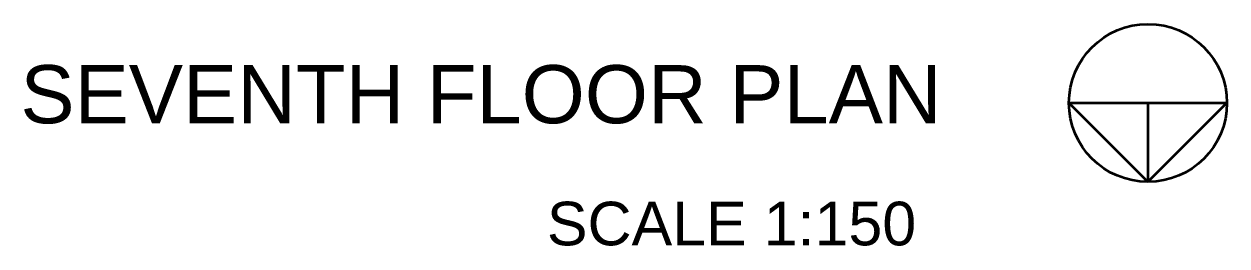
# Model space of a CAD drawing. Header units: millimetres. Extents: x 3079 to 579737, y 1565 to 1161826.
# Drawn here: x 230862 to 251538, y 5648 to 9466 of the extents above; entities that cross this region are included whole.
import ezdxf

# ---------------------------------------------------------------- set-up
doc = ezdxf.new("R2010")
doc.units = ezdxf.units.MM
doc.layers.add('1', color=7, linetype='Continuous', lineweight=35)
doc.layers.add('IG-Area', color=250, linetype='Continuous', lineweight=30)
doc.styles.get("Standard").update_dxf_attribs({"font": 'arial.ttf'})

msp = doc.modelspace()

# ---------------------------------------------------------------- linework, layer by layer
at = {"layer": '1'}
for p, q in [((250180, 6751), (248822, 8109)), ((248822, 8109), (251538, 8109)), ((250180, 8109), (250180, 6751)), ((251538, 8109), (250180, 6751))]:
    msp.add_line(p, q, dxfattribs=at)
msp.add_circle((250180, 8109), 1358, dxfattribs=at)

# ---------------------------------------------------------------- texts
at = {"layer": 'IG-Area', "attachment_point": 1}
for s, insert, char_height in [('SEVENTH FLOOR PLAN', (230799, 8759), 1000), ('SCALE 1:150', (239849, 6409), 750)]:
    msp.add_mtext_dynamic_manual_height_columns(s, width=38356.19, gutter_width=12.5, heights=[0], dxfattribs=dict(at, insert=insert, char_height=char_height))

doc.saveas('drawing.dxf')
